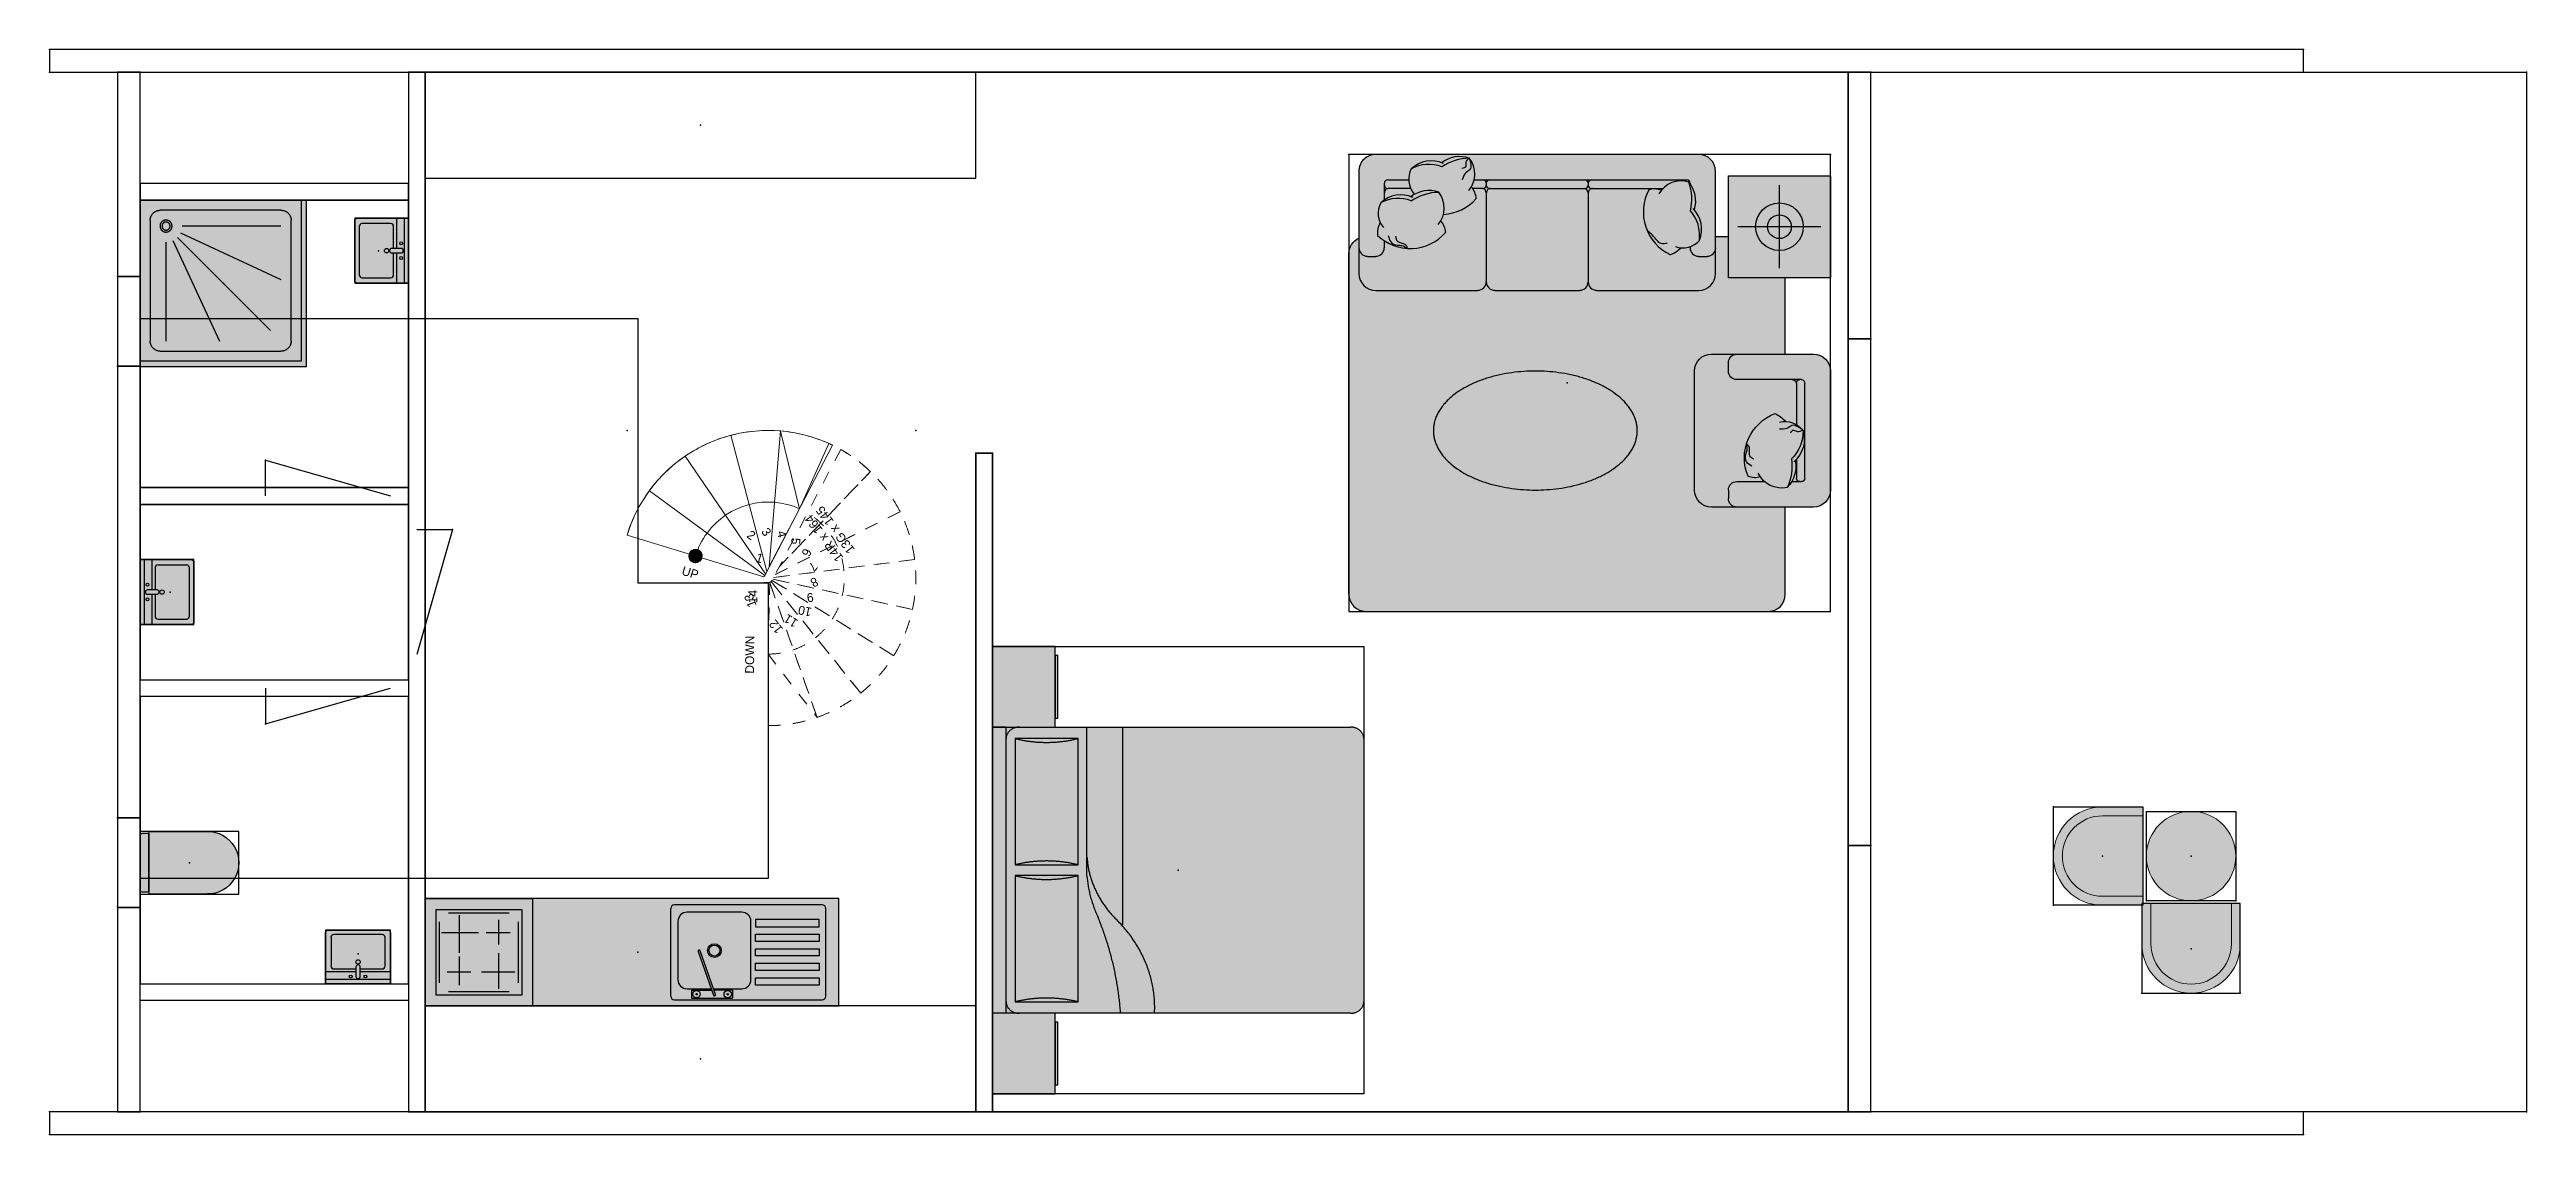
# Model space of a CAD drawing. Header units: millimetres. Extents: x 0 to 13850, y 0 to 6064.
import ezdxf

# ---------------------------------------------------------------- set-up
doc = ezdxf.new("R2010")
doc.units = ezdxf.units.MM
doc.linetypes.add('Dashed Small', pattern=[141.111111, 70.555556, -70.555556])
for name, color, linetype, true_color in [('Doors', 96, 'Continuous', 0x007f00), ('Furniture', 37, 'Continuous', 0x75664f), ('FurnitureRefRec', 254, 'Continuous', 0xd5d5d5), ('New_Structural - Stair & Railing_Pen_No__19', 7, 'Continuous', 0xffffff), ('PT Top Left', 52, 'Continuous', 0xcdcd00), ('PT Top Left Furniture', 211, 'Continuous', 0xff7fff), ('PT Top Right', 96, 'Continuous', 0x007f00), ('PT Top Right Furniture', 200, 'Continuous', 0xbf3fff), ('Rooms$Mezzanine', 6, 'Continuous', 0xff00ff), ('Walls', 1, 'Continuous', 0xff0000)]:
    doc.layers.add(name, color=color, linetype=linetype, true_color=true_color)
for name, color, linetype in [('New_Structural - Stair & Railing', 7, 'Continuous'), ('Rooms$Bath Room', 7, 'Continuous'), ('Rooms$Living Room', 7, 'Continuous'), ('Rooms$Terrace', 7, 'Continuous'), ('Windows', 7, 'Continuous')]:
    doc.layers.add(name, color=color, linetype=linetype)
doc.layers.add('New_Structural - Stair & Railing_Pen_No__11', color=7, linetype='Continuous', lineweight=18)
doc.layers.add('New_Structural - Stair & Railing_Pen_No__71', color=8, linetype='Continuous', lineweight=20, true_color=0x808080)
doc.layers.add('New_Structural - Stair & Railing_Pen_No__91', color=8, linetype='Continuous', lineweight=13, true_color=0x808080)
doc.styles.add('GENERATED_STYLE_1', font='')
doc.styles.get('GENERATED_STYLE_1').set_extended_font_data('Poppins')

# ---------------------------------------------------------------- blocks, each defined once
blk = doc.blocks.new('Douche')
at = {"layer": 'Furniture', "true_color": 0xffffff}
blk.add_hatch(color=7, dxfattribs=at).paths.add_polyline_path([(-465, 465), (-465, -465), (465, -465), (465, 465)], flags=0)
at = {"layer": 'Furniture', "color": 37, "true_color": 0x766750}
for p, q in [((-465, -465), (-465, 435)), ((-465, 435), (435, 435)), ((435, 435), (435, -465)), ((-409, 322), (-409, -353)), ((322, 379), (-353, 379)), ((-321, -231), (-321, 322)), ((-283, -239), (-21, 322)), ((379, -353), (379, 322)), ((-257, -257), (263, 263)), ((-239, -283), (322, -21)), ((-353, -409), (322, -409)), ((-231, -321), (322, -321)), ((-465, -465), (435, -465))]:
    blk.add_line(p, q, dxfattribs=at)
for points in [[(465, 465), (-465, 465)], [(465, -465), (465, 465)]]:
    blk.add_lwpolyline(points, dxfattribs=at)
for points, weights in [([(-409, 322), (-409, 379), (-353, 379)], [1, 0.707106781187, 1]), ([(322, 379), (379, 379), (379, 322)], [1, 0.707106780956, 1]), ([(-353, -409), (-409, -409), (-409, -353)], [1, 0.707106781187, 1]), ([(379, -353), (379, -409), (322, -409)], [1, 0.707106781187, 1])]:
    blk.add_rational_spline(points, weights, degree=2, dxfattribs=at)
for points, knots in [([(-321, -287), (-287, -287), (-287, -321), (-287, -354), (-321, -354), (-354, -354), (-354, -321), (-354, -287), (-321, -287)], [0, 0, 0, 0.0530144, 0.0530144, 0.1060288, 0.1060288, 0.1590431, 0.1590431, 0.2120575, 0.2120575, 0.2120575]), ([(-321, -298), (-298, -298), (-298, -321), (-298, -343), (-321, -343), (-343, -343), (-343, -321), (-343, -298), (-321, -298)], [0, 0, 0, 0.0353429, 0.0353429, 0.0706858, 0.0706858, 0.1060288, 0.1060288, 0.1413717, 0.1413717, 0.1413717])]:
    blk.add_rational_spline(points, [1, 0.707106781187, 1, 0.707106781187, 1, 0.707106781187, 1, 0.707106781187, 1], degree=2, knots=knots, dxfattribs=at)
at = {"layer": 'FurnitureRefRec'}
blk.add_lwpolyline([(-465, -465), (465, -465), (465, 465), (-465, 465)], close=True, dxfattribs=at)
at = {"layer": 'PT Top Left Furniture'}
blk.add_point((-465, -465), dxfattribs=at)
at = {"layer": 'PT Top Right Furniture'}
blk.add_point((-465, 465), dxfattribs=at)
blk = doc.blocks.new('Wastafel')
at = {"layer": 'Furniture', "true_color": 0xffffff}
blk.add_hatch(color=7, dxfattribs=at).paths.add_polyline_path([(135, 182), (135, 182), (136, 182), (136, 182), (137, 182), (137, 182), (138, 182), (139, 182), (139, 181), (140, 181), (140, 181), (141, 181), (141, 180), (142, 180), (142, 180), (143, 180), (143, 179), (143, 179), (144, 179), (144, 178), (145, 178), (145, 178), (145, 177), (146, 177), (146, 176), (147, 176), (147, 175), (147, 175), (147, 175), (148, 174), (148, 174), (148, 173), (149, 173), (149, 172), (149, 172), (149, 171), (149, 170), (149, 170), (150, 169), (150, 169), (150, 168), (150, 168), (150, 167), (150, 167), (150, 166), (150, -166), (150, -167), (150, -167), (150, -168), (150, -168), (150, -169), (150, -169), (149, -170), (149, -170), (149, -171), (149, -172), (149, -172), (149, -173), (148, -173), (148, -174), (148, -174), (147, -175), (147, -175), (147, -175), (147, -176), (146, -176), (146, -177), (145, -177), (145, -178), (145, -178), (144, -178), (144, -179), (143, -179), (143, -179), (143, -180), (142, -180), (142, -180), (141, -180), (141, -181), (140, -181), (140, -181), (139, -181), (139, -182), (138, -182), (137, -182), (137, -182), (136, -182), (136, -182), (135, -182), (135, -182), (-150, -182), (-150, 182)], flags=0)
at = {"layer": 'Furniture', "color": 37, "true_color": 0x766750}
for p, q in [((-56, 12), (-109, 12)), ((-67, 135), (-67, 12)), ((-109, -12), (-56, -12)), ((-67, -12), (-67, -135))]:
    blk.add_line(p, q, dxfattribs=at)
for points in [[(135, -182), (-150, -182), (-150, 182), (135, 182)], [(-126, -182), (-126, 182)], [(-83, 12), (-83, 182)], [(110, 151), (-50, 151)], [(150, 166), (150, -166)], [(126, -135), (126, 135)], [(-83, -182), (-83, -12)], [(-50, -151), (110, -151)]]:
    blk.add_lwpolyline(points, dxfattribs=at)
for centre, radius in [((-109, 41), 8.1), ((-28, 0), 12.2), ((-109, -41), 8.1)]:
    blk.add_circle(centre, radius, dxfattribs=at)
for centre, radius, start, end in [((-51, 135), 16.2, 86.1345, 180), ((109, 135), 16.2, 0, 86.1345), ((-109, 0), 12.2, 90.0009, 269.9991), ((-56, 0), 12.2, 270, 90), ((-51, -135), 16.2, 180, 273.8655), ((109, -135), 16.2, 273.8655, 0)]:
    blk.add_arc(centre, radius, start, end, dxfattribs=at)
at = {"layer": 'Furniture', "color": 37, "true_color": 0x766750, "extrusion": (0, 0, -1)}
for centre, start, end in [((-134, 166), 93.8655, 180), ((-134, -166), 180, 266.1345)]:
    blk.add_arc(centre, 16.2, start, end, dxfattribs=at)
at = {"layer": 'FurnitureRefRec'}
blk.add_lwpolyline([(-150, -182), (150, -182), (150, 182), (-150, 182)], close=True, dxfattribs=at)
at = {"layer": 'PT Top Left Furniture'}
blk.add_point((-150, -182), dxfattribs=at)
at = {"layer": 'PT Top Right Furniture'}
blk.add_point((-150, 182), dxfattribs=at)
blk = doc.blocks.new('Toilet')
at = {"layer": 'Furniture', "true_color": 0xffffff}
for points in [[(228, 165), (228, -165), (228, -165), (228, -166), (228, -166), (228, -166), (228, -167), (228, -167), (228, -167), (227, -168), (227, -168), (227, -168), (227, -169), (227, -169), (227, -169), (227, -170), (227, -170), (226, -170), (226, -170), (226, -171), (226, -171), (226, -171), (225, -172), (225, -172), (225, -172), (225, -172), (224, -173), (224, -173), (224, -173), (224, -173), (223, -173), (223, -174), (223, -174), (222, -174), (222, -174), (222, -174), (221, -174), (221, -174), (221, -175), (221, -175), (220, -175), (220, -175), (220, -175), (219, -175), (219, -175), (218, -175), (218, -175), (218, -175), (-98, -175), (-104, -175), (-110, -175), (-116, -174), (-123, -174), (-129, -173), (-135, -172), (-141, -170), (-146, -169), (-152, -167), (-158, -165), (-164, -163), (-170, -161), (-175, -158), (-181, -156), (-186, -153), (-191, -150), (-196, -147), (-201, -143), (-206, -140), (-211, -136), (-216, -132), (-220, -128), (-225, -124), (-229, -119), (-233, -115), (-237, -110), (-241, -105), (-244, -100), (-248, -95), (-251, -90), (-254, -85), (-257, -79), (-259, -74), (-262, -68), (-264, -63), (-266, -57), (-268, -51), (-270, -45), (-271, -39), (-273, -33), (-274, -27), (-275, -21), (-275, -15), (-276, -9), (-276, -3), (-276, 3), (-276, 9), (-275, 15), (-275, 21), (-274, 27), (-273, 33), (-271, 39), (-270, 45), (-268, 51), (-266, 57), (-264, 63), (-262, 68), (-259, 74), (-257, 79), (-254, 85), (-251, 90), (-248, 95), (-244, 100), (-241, 105), (-237, 110), (-233, 115), (-229, 119), (-225, 124), (-220, 128), (-216, 132), (-211, 136), (-206, 140), (-201, 143), (-196, 147), (-191, 150), (-186, 153), (-181, 156), (-175, 158), (-170, 161), (-164, 163), (-158, 165), (-152, 167), (-146, 169), (-141, 170), (-135, 172), (-129, 173), (-123, 174), (-116, 174), (-110, 175), (-104, 175), (-98, 175), (218, 175), (218, 175), (218, 175), (219, 175), (219, 175), (220, 175), (220, 175), (220, 175), (221, 175), (221, 175), (221, 174), (221, 174), (222, 174), (222, 174), (222, 174), (223, 174), (223, 174), (223, 173), (224, 173), (224, 173), (224, 173), (224, 173), (225, 172), (225, 172), (225, 172), (225, 172), (226, 171), (226, 171), (226, 171), (226, 170), (226, 170), (227, 170), (227, 170), (227, 169), (227, 169), (227, 169), (227, 168), (227, 168), (227, 168), (228, 167), (228, 167), (228, 167), (228, 166), (228, 166), (228, 166), (228, 165)], [(228, 165), (266, 165), (266, 165), (266, 165), (267, 165), (267, 165), (268, 165), (268, 165), (268, 165), (269, 165), (269, 165), (269, 164), (269, 164), (270, 164), (270, 164), (270, 164), (271, 164), (271, 164), (271, 163), (272, 163), (272, 163), (272, 163), (272, 163), (273, 162), (273, 162), (273, 162), (273, 162), (274, 161), (274, 161), (274, 161), (274, 160), (274, 160), (275, 160), (275, 160), (275, 159), (275, 159), (275, 159), (275, 158), (275, 158), (275, 158), (276, 157), (276, 157), (276, 157), (276, 156), (276, 156), (276, 156), (276, 155), (276, 155), (276, -155), (276, -155), (276, -156), (276, -156), (276, -156), (276, -157), (276, -157), (276, -157), (275, -158), (275, -158), (275, -158), (275, -159), (275, -159), (275, -159), (275, -160), (275, -160), (274, -160), (274, -160), (274, -161), (274, -161), (274, -161), (273, -162), (273, -162), (273, -162), (273, -162), (272, -163), (272, -163), (272, -163), (272, -163), (271, -163), (271, -164), (271, -164), (270, -164), (270, -164), (270, -164), (269, -164), (269, -164), (269, -165), (269, -165), (268, -165), (268, -165), (268, -165), (267, -165), (267, -165), (266, -165), (266, -165), (266, -165), (228, -165)]]:
    blk.add_hatch(color=7, dxfattribs=at).paths.add_polyline_path(points, flags=0)
at = {"layer": 'Furniture', "color": 37, "true_color": 0x766750}
for p, q in [((-98, 175), (218, 175)), ((228, 165), (266, 165)), ((228, -165), (228, 165)), ((228, 165), (228, -165)), ((276, 155), (276, -155)), ((218, -175), (-98, -175)), ((266, -165), (228, -165))]:
    blk.add_line(p, q, dxfattribs=at)
at = {"layer": 'Furniture', "color": 37, "true_color": 0x766750, "extrusion": (0, 0, -1)}
for centre, radius, start, end in [((101, 0), 175, 269.1583, 90.8417), ((-218, 165), 10, 90, 180), ((-266, 155), 10, 90, 180), ((-218, -165), 10, 180, 270), ((-266, -155), 10, 180, 270)]:
    blk.add_arc(centre, radius, start, end, dxfattribs=at)
at = {"layer": 'FurnitureRefRec'}
blk.add_lwpolyline([(-276, -175), (276, -175), (276, 175), (-276, 175)], close=True, dxfattribs=at)
at = {"layer": 'PT Top Left Furniture'}
blk.add_point((276, 175), dxfattribs=at)
at = {"layer": 'PT Top Right Furniture'}
blk.add_point((276, -175), dxfattribs=at)
blk = doc.blocks.new('Zithoek')
at = {"layer": 'Furniture', "true_color": 0xffffff}
blk.add_hatch(color=7, dxfattribs=at).paths.add_polyline_path([(1346, -723), (1346, -727), (1345, -730), (1345, -733), (1345, -736), (1344, -740), (1344, -743), (1343, -746), (1342, -749), (1341, -752), (1340, -755), (1339, -758), (1338, -761), (1336, -764), (1335, -767), (1333, -770), (1332, -773), (1330, -776), (1328, -779), (1326, -781), (1324, -784), (1322, -786), (1320, -789), (1317, -791), (1315, -793), (1313, -795), (1310, -797), (1307, -799), (1305, -801), (1302, -803), (1299, -805), (1296, -807), (1294, -808), (1291, -810), (1291, -1182), (1291, -1185), (1290, -1189), (1290, -1192), (1290, -1195), (1289, -1198), (1289, -1201), (1288, -1205), (1287, -1208), (1286, -1211), (1285, -1214), (1284, -1217), (1283, -1220), (1281, -1223), (1280, -1226), (1278, -1229), (1277, -1231), (1275, -1234), (1273, -1237), (1271, -1240), (1269, -1242), (1267, -1245), (1265, -1247), (1263, -1249), (1260, -1252), (1258, -1254), (1256, -1256), (1253, -1258), (1250, -1260), (1248, -1262), (1245, -1263), (1242, -1265), (1239, -1266), (1236, -1268), (1233, -1269), (1230, -1271), (1227, -1272), (1224, -1273), (1221, -1274), (1218, -1274), (1215, -1275), (1212, -1276), (1209, -1276), (1205, -1277), (1202, -1277), (1199, -1277), (1196, -1277), (-609, -1277), (-613, -1277), (-616, -1277), (-619, -1277), (-622, -1276), (-626, -1276), (-629, -1275), (-632, -1274), (-635, -1274), (-638, -1273), (-641, -1272), (-644, -1271), (-647, -1269), (-650, -1268), (-653, -1266), (-656, -1265), (-659, -1263), (-662, -1262), (-664, -1260), (-667, -1258), (-669, -1256), (-672, -1254), (-674, -1252), (-677, -1249), (-679, -1247), (-681, -1245), (-683, -1242), (-685, -1240), (-687, -1237), (-689, -1234), (-691, -1231), (-692, -1229), (-694, -1226), (-695, -1223), (-697, -1220), (-698, -1217), (-699, -1214), (-700, -1211), (-701, -1208), (-702, -1205), (-702, -1201), (-703, -1198), (-704, -1195), (-704, -1192), (-704, -1189), (-704, -1185), (-704, -1182), (-704, -818), (-776, -818), (-776, -1158), (-1346, -1158), (-1346, -588), (-1094, -588), (-1094, -161), (-1251, -161), (-1254, -161), (-1257, -161), (-1261, -160), (-1264, -160), (-1267, -159), (-1270, -159), (-1274, -158), (-1277, -157), (-1280, -156), (-1283, -155), (-1286, -154), (-1289, -153), (-1292, -151), (-1295, -150), (-1298, -148), (-1301, -146), (-1304, -145), (-1307, -143), (-1309, -141), (-1312, -139), (-1314, -136), (-1317, -134), (-1319, -132), (-1321, -129), (-1323, -127), (-1326, -124), (-1328, -122), (-1329, -119), (-1331, -116), (-1333, -113), (-1335, -110), (-1336, -108), (-1337, -105), (-1339, -101), (-1340, -98), (-1341, -95), (-1342, -92), (-1343, -89), (-1344, -86), (-1344, -82), (-1345, -79), (-1345, -76), (-1345, -73), (-1346, -69), (-1346, -66), (-1346, 599), (-1346, 602), (-1345, 606), (-1345, 609), (-1345, 612), (-1344, 615), (-1344, 618), (-1343, 622), (-1342, 625), (-1341, 628), (-1340, 631), (-1339, 634), (-1338, 637), (-1336, 640), (-1335, 643), (-1333, 646), (-1332, 648), (-1330, 651), (-1328, 654), (-1326, 657), (-1324, 659), (-1322, 662), (-1320, 664), (-1318, 666), (-1316, 669), (-1313, 671), (-1311, 673), (-1308, 675), (-1305, 677), (-1303, 679), (-1300, 680), (-1297, 682), (-1294, 683), (-1291, 685), (-1289, 686), (-1286, 688), (-1282, 689), (-1279, 690), (-1276, 691), (-1273, 691), (-1270, 692), (-1267, 693), (-1264, 693), (-1260, 694), (-1257, 694), (-1254, 694), (-1251, 694), (-1094, 694), (-1094, 1182), (-1094, 1185), (-1094, 1189), (-1094, 1192), (-1093, 1195), (-1093, 1198), (-1092, 1201), (-1092, 1205), (-1091, 1208), (-1090, 1211), (-1089, 1214), (-1088, 1217), (-1086, 1220), (-1085, 1223), (-1084, 1226), (-1082, 1229), (-1080, 1231), (-1079, 1234), (-1077, 1237), (-1075, 1240), (-1073, 1242), (-1071, 1245), (-1069, 1247), (-1066, 1249), (-1064, 1252), (-1062, 1254), (-1059, 1256), (-1057, 1258), (-1054, 1260), (-1051, 1262), (-1049, 1263), (-1046, 1265), (-1043, 1266), (-1040, 1268), (-1037, 1269), (-1034, 1271), (-1031, 1272), (-1028, 1273), (-1025, 1274), (-1022, 1274), (-1019, 1275), (-1015, 1276), (-1012, 1276), (-1009, 1277), (-1006, 1277), (-1002, 1277), (-999, 1277), (1251, 1277), (1254, 1277), (1257, 1277), (1260, 1277), (1264, 1276), (1267, 1276), (1270, 1275), (1273, 1274), (1276, 1274), (1279, 1273), (1282, 1272), (1286, 1271), (1289, 1269), (1291, 1268), (1294, 1266), (1297, 1265), (1300, 1263), (1303, 1262), (1305, 1260), (1308, 1258), (1311, 1256), (1313, 1254), (1316, 1252), (1318, 1249), (1320, 1247), (1322, 1245), (1324, 1242), (1326, 1240), (1328, 1237), (1330, 1234), (1332, 1231), (1333, 1229), (1335, 1226), (1336, 1223), (1338, 1220), (1339, 1217), (1340, 1214), (1341, 1211), (1342, 1208), (1343, 1205), (1344, 1201), (1344, 1198), (1345, 1195), (1345, 1192), (1345, 1189), (1346, 1185), (1346, 1182)], flags=0)
at = {"layer": 'Furniture', "color": 37, "true_color": 0x766750}
for p, q in [((-1251, 694), (-681, 694)), ((-1346, -66), (-1346, 599)), ((-776, 599), (-776, 647)), ((-586, 599), (-586, -66)), ((-1203, 533), (-1203, 1)), ((-1175, 552), (-1184, 552)), ((-1130, 552), (-1184, 552)), ((-1156, 515), (-1156, 533)), ((-1156, 427), (-1156, 515)), ((-823, 552), (-977, 552)), ((-1203, 373), (-1203, 1)), ((-1156, 1), (-1156, 234)), ((-1184, -18), (-1175, -18)), ((-1184, -18), (-823, -18)), ((-776, -66), (-776, -113)), ((-681, -161), (-1251, -161)), ((-39, -517), (-609, -517)), ((531, -517), (56, -517)), ((1196, -517), (626, -517)), ((-1346, -1158), (-1346, -588)), ((-1346, -588), (-776, -588)), ((-1061, -641), (-1061, -1106)), ((-776, -588), (-776, -1158)), ((-704, -612), (-704, -1182)), ((8, -1063), (8, -565)), ((578, -1063), (578, -565)), ((1291, -1182), (1291, -612)), ((-704, -818), (-776, -818)), ((-609, -707), (-657, -707)), ((-562, -763), (-562, -755)), ((1148, -755), (1148, -794)), ((1243, -707), (1196, -707)), ((-1293, -873), (-828, -873)), ((-11, -1087), (-410, -1087)), ((8, -1116), (8, -1106)), ((559, -1087), (27, -1087)), ((578, -1116), (578, -1106)), ((597, -1087), (655, -1087)), ((1001, -1087), (1129, -1087)), ((1148, -1023), (1148, -1116)), ((-776, -1158), (-1346, -1158)), ((-562, -1116), (-562, -1113)), ((645, -1135), (-543, -1135)), ((1129, -1135), (1012, -1135)), ((-609, -1277), (1196, -1277))]:
    blk.add_line(p, q, dxfattribs=at)
for points in [[(1251, 1277), (-999, 1277)], [(-1094, 1182), (-1094, 694)], [(1346, 1182), (1346, -723)], [(-1094, -161), (-1094, -588)]]:
    blk.add_lwpolyline(points, dxfattribs=at)
for radius in [133, 66.5]:
    blk.add_circle((-1061, -873), radius, dxfattribs=at)
for centre, radius, start, end in [((-999, 1182), 95, 90, 180), ((1251, 1182), 95, 0, 90), ((-609, -612), 95, 90, 180), ((-39, -565), 47.5, 0, 90), ((56, -565), 47.5, 90, 180), ((531, -565), 47.5, 0, 90), ((626, -565), 47.5, 90, 180), ((1196, -612), 95, 0, 90), ((-657, -755), 47.5, 90, 180), ((-464, -860), 162, 157.0785, 225.2739), ((-405, -824), 210, 172.8047, 220.977), ((-521, -879), 124, 70.3133, 138.4389), ((-609, -755), 47.5, 0, 90), ((-401, -863), 154, 108.0508, 135.766), ((-564, -955), 264, 331.9664, 64.2603), ((1004, -1015), 264, 46.291, 138.5849), ((1196, -755), 47.5, 90, 180), ((1033, -831), 154, 334.7852, 2.5004), ((1243, -755), 47.5, 0, 90), ((-425, -1016), 168, 163.184, 219.2301), ((-293, -1028), 278, 166.1945, 199.8085), ((832, -1205), 264, 93.2942, 138.5849), ((913, -833), 108, 184.1176, 221.7157), ((956, -977), 143, 140.0731, 218.6131), ((1059, -948), 124, 332.1123, 40.2379), ((-511, -986), 143, 251.9381, 330.4781), ((-361, -976), 108, 248.8355, 286.4337), ((-16, -1063), 23.8, 270, 0), ((-11, -1106), 19, 0, 90), ((32, -1063), 23.8, 180, 270), ((27, -1106), 19, 90, 180), ((554, -1063), 23.8, 270, 0), ((559, -1106), 19, 0, 90), ((602, -1063), 23.8, 180, 270), ((597, -1106), 19, 90, 180), ((742, -1023), 108, 184.1176, 221.7157), ((785, -1167), 143, 140.0731, 218.6131), ((841, -787), 278, 270.7427, 304.3568), ((898, -907), 168, 251.3211, 307.3673), ((888, -1139), 124, 332.1123, 40.2379), ((1057, -889), 162, 245.2773, 313.4728), ((1071, -821), 210, 249.5742, 297.7466), ((1124, -1063), 23.8, 270, 0), ((1129, -1106), 19, 0, 90), ((-609, -1182), 95, 180, 270), ((-543, -1116), 19, 180, 270), ((-11, -1116), 19, 270, 0), ((27, -1116), 19, 180, 270), ((559, -1116), 19, 270, 0), ((597, -1116), 19, 180, 270), ((669, -978), 278, 270.7427, 304.3568), ((727, -1097), 168, 251.3211, 307.3673), ((886, -1079), 162, 245.2773, 313.4728), ((900, -1011), 210, 249.5742, 297.7466), ((1129, -1116), 19, 270, 0), ((1196, -1182), 95, 270, 0)]:
    blk.add_arc(centre, radius, start, end, dxfattribs=at)
at = {"layer": 'Furniture', "color": 37, "true_color": 0x766750, "extrusion": (0, 0, -1)}
for centre, radius, start, end in [((1251, 599), 95, 360, 90), ((823, 647), 47.5, 90, 180), ((681, 599), 95, 90, 180), ((985, 467), 168, 348.3474, 44.3936), ((853, 467), 278, 351.3579, 24.972), ((1073, 445), 143, 77.1016, 155.6416), ((823, 599), 47.5, 180, 270), ((1038, 316), 162, 342.2419, 50.4374), ((1184, 533), 19, 360, 90), ((983, 274), 210, 357.9681, 46.1405), ((1175, 533), 19, 90, 180), ((1129, 419), 264, 157.1298, 249.4237), ((925, 422), 108, 73.999, 111.5971), ((1093, 340), 124, 255.4768, 323.6024), ((975, 313), 154, 293.2143, 320.9295), ((1184, 1), 19, 270, 360), ((1175, 1), 19, 180, 270), ((1132, 5), 23.8, 270, 360), ((1251, -66), 95, 270, 360), ((823, -66), 47.5, 90, 180), ((823, -113), 47.5, 180, 270), ((681, -66), 95, 180, 270), ((-1251, -723), 95, 180, 245.1581)]:
    blk.add_arc(centre, radius, start, end, dxfattribs=at)
at = {"layer": 'Furniture', "color": 37, "true_color": 0x766750}
blk.add_rational_spline([(874, 267), (874, -66), (304, -66), (-266, -66), (-266, 267), (-266, 599), (304, 599), (874, 599), (874, 267)], [1, 0.707106781187, 1, 0.707106781187, 1, 0.707106781187, 1, 0.707106781187, 1], degree=2, knots=[0, 0, 0, 1.570796, 1.570796, 3.141593, 3.141593, 4.712389, 4.712389, 6.283185, 6.283185, 6.283185], dxfattribs=at)
for points, knots in [([(-917, 426), (-908, 421), (-893, 413), (-893, 384), (-897, 358), (-882, 346), (-877, 342)], [0, 0, 0, 0, 30.809732, 48.502105, 87.157784, 105.377287, 105.377287, 105.377287, 105.377287]), ([(-907, 466), (-895, 459), (-871, 444), (-869, 404), (-884, 373), (-880, 353), (-877, 342)], [0, 0, 0, 0, 40.693045, 84.295306, 110.685693, 146.343831, 146.343831, 146.343831, 146.343831]), ([(-1190, 263), (-1185, 266), (-1176, 272), (-1157, 275), (-1135, 257), (-1126, 274), (-1122, 281)], [0, 0, 0, 0, 18.679826, 32.574583, 60.178415, 82.503424, 82.503424, 82.503424, 82.503424]), ([(-1190, 263), (-1170, 248), (-1139, 225), (-1101, 260), (-1076, 259), (-1062, 258)], [0, 0, 0, 0, 66.865751, 102.548873, 144.002226, 144.002226, 144.002226, 144.002226]), ([(-433, -780), (-421, -778), (-400, -773), (-373, -798), (-354, -826), (-334, -841), (-325, -848)], [0, 0, 0, 0, 34.961895, 65.058219, 106.592745, 142.250882, 142.250882, 142.250882, 142.250882]), ([(1085, -820), (1084, -809), (1081, -792), (1054, -782), (1028, -777), (1022, -759), (1021, -753)], [0, 0, 0, 0, 30.809732, 48.502105, 87.157784, 105.377287, 105.377287, 105.377287, 105.377287]), ([(1126, -824), (1123, -811), (1118, -783), (1081, -767), (1048, -771), (1030, -759), (1021, -753)], [0, 0, 0, 0, 40.693045, 84.295306, 110.685693, 146.343831, 146.343831, 146.343831, 146.343831]), ([(673, -1256), (666, -1232), (655, -1195), (702, -1172), (709, -1148), (713, -1135)], [0, 0, 0, 0, 66.865751, 102.548873, 144.002226, 144.002226, 144.002226, 144.002226]), ([(673, -1256), (678, -1252), (686, -1246), (696, -1229), (687, -1203), (706, -1201), (714, -1199)], [0, 0, 0, 0, 18.679826, 32.574583, 60.178415, 82.503424, 82.503424, 82.503424, 82.503424])]:
    blk.add_open_spline(points, degree=3, knots=knots, dxfattribs=at)
at = {"layer": 'FurnitureRefRec'}
blk.add_lwpolyline([(-1346, -1277), (1346, -1277), (1346, 1277), (-1346, 1277)], close=True, dxfattribs=at)
at = {"layer": 'PT Top Left Furniture'}
blk.add_point((1346, -1277), dxfattribs=at)
at = {"layer": 'PT Top Right Furniture'}
blk.add_point((-1346, -1277), dxfattribs=at)
blk = doc.blocks.new('Bedopstelling Groot')
at = {"layer": 'Furniture', "true_color": 0xffffff}
for points in [[(-800, 1038), (-800, 688), (-1250, 688), (-1250, 1038)], [(-800, -963), (-800, -964), (-800, -966), (-800, -968), (-800, -970), (-800, -971), (-799, -973), (-799, -975), (-799, -976), (-799, -978), (-798, -980), (-798, -982), (-798, -984), (-797, -985), (-797, -987), (-796, -989), (-795, -991), (-795, -992), (-794, -994), (-794, -996), (-793, -997), (-792, -999), (-791, -1001), (-790, -1002), (-790, -1004), (-789, -1006), (-788, -1007), (-787, -1009), (-786, -1010), (-785, -1012), (-783, -1013), (-782, -1015), (-781, -1016), (-780, -1017), (-779, -1019), (-778, -1020), (-776, -1021), (-775, -1022), (-774, -1024), (-772, -1025), (-771, -1026), (-770, -1027), (-768, -1028), (-767, -1029), (-765, -1030), (-764, -1031), (-762, -1031), (-761, -1032), (-759, -1033), (-758, -1033), (-756, -1034), (-755, -1035), (-753, -1035), (-752, -1036), (-750, -1036), (-749, -1036), (-748, -1037), (-746, -1037), (-745, -1037), (-743, -1038), (-742, -1038), (-740, -1038), (-739, -1038), (-737, -1038), (-736, -1038), (736, -1038), (737, -1038), (739, -1038), (740, -1038), (742, -1038), (743, -1038), (745, -1037), (746, -1037), (748, -1037), (749, -1036), (750, -1036), (752, -1036), (753, -1035), (755, -1035), (756, -1034), (758, -1033), (759, -1033), (761, -1032), (762, -1031), (764, -1031), (765, -1030), (767, -1029), (768, -1028), (770, -1027), (771, -1026), (772, -1025), (774, -1024), (775, -1022), (776, -1021), (778, -1020), (779, -1019), (780, -1017), (781, -1016), (782, -1015), (783, -1013), (785, -1012), (786, -1010), (787, -1009), (788, -1007), (789, -1006), (790, -1004), (790, -1002), (791, -1001), (792, -999), (793, -997), (794, -996), (794, -994), (795, -992), (795, -991), (796, -989), (797, -987), (797, -985), (798, -984), (798, -982), (798, -980), (799, -978), (799, -976), (799, -975), (799, -973), (800, -971), (800, -970), (800, -968), (800, -966), (800, -964), (800, -963), (800, 1038), (-800, 1038), (-800, 962)], [(1250, 1038), (1250, 688), (800, 688), (800, 1038)], [(-850, 688), (-850, 673), (-1200, 673), (-1200, 688)], [(1200, 688), (1200, 673), (850, 673), (850, 688)]]:
    blk.add_hatch(color=7, dxfattribs=at).paths.add_polyline_path(points, flags=0)
at = {"layer": 'Furniture', "color": 37, "true_color": 0x766750}
for p, q in [((-800, 962), (-800, 1038)), ((800, 1038), (-800, 1038)), ((800, 962), (800, 1038)), ((800, 962), (-800, 962)), ((-800, 887), (-800, -963)), ((-736, 912), (-30, 912)), ((-736, 560), (-736, 912)), ((-30, 912), (-30, 560)), ((30, 912), (736, 912)), ((30, 560), (30, 912)), ((736, 912), (736, 560)), ((800, -963), (800, 887)), ((-30, 560), (-736, 560)), ((736, 560), (30, 560)), ((34, 510), (-800, 510)), ((308, 309), (-800, 309)), ((-736, -1038), (736, -1038))]:
    blk.add_line(p, q, dxfattribs=at)
for points in [[(-800, 1038), (-800, 688), (-1250, 688), (-1250, 1038)], [(1250, 1038), (1250, 688), (800, 688), (800, 1038)], [(-850, 688), (-850, 673), (-1200, 673), (-1200, 688)], [(1200, 688), (1200, 673), (850, 673), (850, 688)]]:
    blk.add_lwpolyline(points, close=True, dxfattribs=at)
for points, weights in [([(-800, 887), (-800, 962), (-736, 962)], [1, 0.707106781186, 1]), ([(-736, 912), (-692, 736), (-736, 560)], [1, 0.959999998575, 1]), ([(-30, 560), (-74, 736), (-30, 912)], [1, 0.959999998575, 1]), ([(30, 912), (74, 736), (30, 560)], [1, 0.959999998575, 1]), ([(736, 560), (692, 736), (736, 912)], [1, 0.959999998575, 1]), ([(736, 962), (800, 962), (800, 887)], [1, 0.707106781186, 1]), ([(-73, 510), (133, 497), (287, 334)], [1, 0.942933891278, 1]), ([(34, 510), (154, 500), (265, 447)], [1, 0.988393644073, 1]), ([(800, 322), (525, 341), (265, 447)], [1, 0.990404896115, 1]), ([(800, 132), (510, 118), (287, 334)], [1, 0.933646644704, 1]), ([(-736, -1038), (-800, -1038), (-800, -963)], [1, 0.707106781186, 1]), ([(800, -963), (800, -1038), (736, -1038)], [1, 0.707106781187, 1])]:
    blk.add_rational_spline(points, weights, degree=2, dxfattribs=at)
at = {"layer": 'FurnitureRefRec'}
blk.add_lwpolyline([(-1250, -1038), (1250, -1038), (1250, 1038), (-1250, 1038)], close=True, dxfattribs=at)
at = {"layer": 'PT Top Left Furniture'}
blk.add_point((-1250, 1038), dxfattribs=at)
at = {"layer": 'PT Top Right Furniture'}
blk.add_point((1250, 1038), dxfattribs=at)
blk = doc.blocks.new('Keuken')
at = {"layer": 'Furniture', "true_color": 0xffffff}
blk.add_hatch(color=7, dxfattribs=at).paths.add_polyline_path([(-1112, -300), (1200, -300), (1200, 300), (-1112, 300)], flags=0)
at = {"layer": 'Furniture', "color": 37, "true_color": 0x766750}
for p, q in [((-1032, -170), (-1032, 170)), ((-982, 220), (-642, 220)), ((-921, -3), (-921, 208)), ((-700, 44), (-700, 182)), ((-592, 170), (-592, -170)), ((260, 245), (260, -245)), ((1107, 265), (281, 265)), ((301, 173), (301, -153)), ((658, 224), (352, 224)), ((709, -153), (709, 173)), ((1127, -245), (1127, 245)), ((-815, 109), (-1022, 109)), ((-637, 109), (-771, 109)), ((414, 5), (500, -239)), ((511, -235), (426, 9)), ((-858, -110), (-990, -110)), ((-921, -183), (-921, -24)), ((-611, -110), (-798, -110)), ((-700, -204), (-700, -5)), ((-642, -220), (-982, -220)), ((281, -265), (1107, -265)), ((352, -204), (487, -204)), ((376, -216), (376, -252)), ((380, -211), (490, -211)), ((500, -204), (658, -204)), ((604, -211), (503, -211)), ((608, -252), (608, -216))]:
    blk.add_line(p, q, dxfattribs=at)
for points in [[(-1112, -300), (-1112, 300), (-512, 300), (-512, -300)], [(-1112, -300), (1200, -300), (1200, 300), (-1112, 300)], [(-1052, -240), (-1052, 240), (-572, 240), (-572, -240)], [(735, 143), (1090, 143), (1090, 184), (735, 184)], [(1090, 102), (1090, 61), (735, 61), (735, 102)], [(1090, 20), (1090, -20), (735, -20), (735, 20)], [(1090, -61), (1090, -102), (735, -102), (735, -61)], [(1090, -143), (1090, -184), (735, -184), (735, -143)]]:
    blk.add_lwpolyline(points, close=True, dxfattribs=at)
blk.add_lwpolyline([(380, -257), (492, -257), (604, -257)], dxfattribs=at)
for centre, radius in [((505, 10), 38.2), ((505, 10), 30.6), ((405, -234), 20.4), ((405, -234), 3.81), ((405, -234), 3.81), ((579, -234), 20.4), ((579, -234), 3.81), ((579, -234), 3.81)]:
    blk.add_circle(centre, radius, dxfattribs=at)
for centre, radius, start, end in [((281, 245), 20.4, 90, 180), ((352, 173), 51, 90, 180), ((658, 173), 51, 360, 90), ((1107, 245), 20.4, 360, 90), ((420, 7), 6.12, 19.2979, 199.2979), ((281, -245), 20.4, 180, 270), ((352, -153), 51, 180, 270), ((381, -216), 5.1, 90, 180), ((381, -252), 5.1, 180, 270), ((505, -237), 6.12, 199.2979, 19.2979), ((603, -216), 5.1, 360, 90), ((603, -252), 5.1, 270, 0), ((658, -153), 51, 270, 0), ((1107, -245), 20.4, 270, 0)]:
    blk.add_arc(centre, radius, start, end, dxfattribs=at)
at = {"layer": 'FurnitureRefRec'}
blk.add_lwpolyline([(-1112, -300), (1200, -300), (1200, 300), (-1112, 300)], close=True, dxfattribs=at)
at = {"layer": 'PT Top Left Furniture'}
blk.add_point((1200, -300), dxfattribs=at)
at = {"layer": 'PT Top Right Furniture'}
blk.add_point((-1112, -300), dxfattribs=at)
blk = doc.blocks.new('Coffee Table')
at = {"layer": 'Furniture', "true_color": 0xffffff}
blk.add_hatch(color=7, dxfattribs=at).paths.add_polyline_path([(0, 250), (-9, 250), (-17, 249), (-26, 249), (-34, 248), (-43, 246), (-51, 245), (-60, 243), (-68, 241), (-76, 238), (-85, 235), (-93, 232), (-101, 229), (-108, 225), (-116, 221), (-124, 217), (-131, 213), (-138, 208), (-146, 203), (-152, 198), (-159, 193), (-166, 187), (-172, 181), (-178, 175), (-184, 169), (-190, 163), (-195, 156), (-201, 149), (-206, 142), (-211, 135), (-215, 127), (-219, 120), (-223, 112), (-227, 105), (-231, 97), (-234, 89), (-237, 81), (-239, 72), (-242, 64), (-244, 56), (-246, 47), (-247, 39), (-248, 30), (-249, 22), (-250, 13), (-250, 4), (-250, -4), (-250, -13), (-249, -22), (-248, -30), (-247, -39), (-246, -47), (-244, -56), (-242, -64), (-239, -72), (-237, -81), (-234, -89), (-231, -97), (-227, -105), (-223, -112), (-219, -120), (-215, -127), (-211, -135), (-206, -142), (-201, -149), (-195, -156), (-190, -163), (-184, -169), (-178, -175), (-172, -181), (-166, -187), (-159, -193), (-152, -198), (-146, -203), (-138, -208), (-131, -213), (-124, -217), (-116, -221), (-108, -225), (-101, -229), (-93, -232), (-85, -235), (-76, -238), (-68, -241), (-60, -243), (-51, -245), (-43, -246), (-34, -248), (-26, -249), (-17, -249), (-9, -250), (0, -250), (9, -250), (17, -249), (26, -249), (34, -248), (43, -246), (51, -245), (60, -243), (68, -241), (76, -238), (85, -235), (93, -232), (101, -229), (108, -225), (116, -221), (124, -217), (131, -213), (138, -208), (146, -203), (152, -198), (159, -193), (166, -187), (172, -181), (178, -175), (184, -169), (190, -163), (195, -156), (201, -149), (206, -142), (211, -135), (215, -127), (219, -120), (223, -112), (227, -105), (231, -97), (234, -89), (237, -81), (239, -72), (242, -64), (244, -56), (246, -47), (247, -39), (248, -30), (249, -22), (250, -13), (250, -4), (250, 4), (250, 13), (249, 22), (248, 30), (247, 39), (246, 47), (244, 56), (242, 64), (239, 72), (237, 81), (234, 89), (231, 97), (227, 105), (223, 112), (219, 120), (215, 127), (211, 135), (206, 142), (201, 149), (195, 156), (190, 163), (184, 169), (178, 175), (172, 181), (166, 187), (159, 193), (152, 198), (146, 203), (138, 208), (131, 213), (124, 217), (116, 221), (108, 225), (101, 229), (93, 232), (85, 235), (76, 238), (68, 241), (60, 243), (51, 245), (43, 246), (34, 248), (26, 249), (17, 249), (9, 250)], flags=0)
at = {"layer": 'Furniture', "linetype": 'Continuous', "lineweight": 13}
for start, end in [(90, 270), (270, 90)]:
    blk.add_arc((0, 0), 250, start, end, dxfattribs=at)
at = {"layer": 'FurnitureRefRec'}
blk.add_lwpolyline([(250, -250), (-250, -250), (-250, 250), (250, 250)], close=True, dxfattribs=at)
at = {"layer": 'PT Top Left Furniture'}
blk.add_point((-250, 250), dxfattribs=at)
at = {"layer": 'PT Top Right Furniture'}
blk.add_point((250, 250), dxfattribs=at)
blk = doc.blocks.new('Chair')
at = {"layer": 'Furniture', "true_color": 0xffffff}
blk.add_hatch(color=7, dxfattribs=at).paths.add_polyline_path([(500, 0), (500, 225), (500, 234), (499, 244), (499, 253), (497, 263), (496, 272), (494, 282), (492, 291), (490, 300), (487, 309), (484, 318), (480, 327), (477, 336), (473, 344), (469, 353), (464, 361), (459, 369), (454, 377), (449, 385), (443, 393), (437, 400), (431, 407), (424, 414), (418, 421), (411, 428), (404, 434), (396, 440), (389, 446), (381, 451), (373, 457), (365, 462), (357, 466), (349, 471), (340, 475), (331, 479), (323, 482), (314, 485), (305, 488), (295, 491), (286, 493), (277, 495), (268, 497), (258, 498), (249, 499), (239, 500), (230, 500), (220, 500), (211, 500), (201, 499), (192, 498), (182, 497), (173, 495), (164, 493), (155, 491), (145, 488), (136, 485), (127, 482), (119, 479), (110, 475), (101, 471), (93, 466), (85, 462), (77, 457), (69, 451), (61, 446), (54, 440), (46, 434), (39, 428), (32, 421), (26, 414), (19, 407), (13, 400), (7, 393), (1, 385), (-4, 377), (-9, 369), (-14, 361), (-19, 353), (-23, 344), (-27, 336), (-30, 327), (-34, 318), (-37, 309), (-40, 300), (-42, 291), (-44, 282), (-46, 272), (-47, 263), (-49, 253), (-49, 244), (-50, 234), (-50, 225), (-50, 0)], flags=0)
at = {"layer": 'Furniture', "linetype": 'Continuous', "lineweight": 13}
for p, q in [((0, 225), (0, 0)), ((450, 0), (450, 225)), ((0, 0), (450, 0))]:
    blk.add_line(p, q, dxfattribs=at)
for points in [[(-50, 225), (-50, 0)], [(500, 0), (500, 225)]]:
    blk.add_lwpolyline(points, dxfattribs=at)
for radius in [275, 225]:
    blk.add_arc((225, 225), radius, 0, 180, dxfattribs=at)
at = {"layer": 'FurnitureRefRec'}
blk.add_lwpolyline([(500, 500), (-50, 500), (-50, 0), (500, 0)], close=True, dxfattribs=at)
at = {"layer": 'PT Top Left Furniture'}
blk.add_point((-50, 500), dxfattribs=at)
at = {"layer": 'PT Top Right Furniture'}
blk.add_point((500, 500), dxfattribs=at)
blk = doc.blocks.new('Stair_1_1')
at = {"layer": 'New_Structural - Stair & Railing', "linetype": 'Continuous', "lineweight": 0}
blk.add_hatch(color=7, dxfattribs=at).paths.add_polyline_path([(27449, 2787), (27450, 2787), (27451, 2786), (27453, 2786), (27454, 2786), (27455, 2786), (27457, 2785), (27458, 2785), (27459, 2785), (27460, 2785), (27462, 2785), (27463, 2785), (27464, 2786), (27466, 2786), (27467, 2786), (27468, 2786), (27469, 2787), (27471, 2787), (27472, 2787), (27473, 2788), (27474, 2788), (27475, 2789), (27477, 2789), (27478, 2790), (27479, 2791), (27480, 2791), (27481, 2792), (27482, 2793), (27483, 2793), (27484, 2794), (27485, 2795), (27486, 2796), (27487, 2797), (27488, 2798), (27489, 2799), (27490, 2800), (27490, 2801), (27491, 2802), (27492, 2803), (27492, 2804), (27493, 2805), (27494, 2807), (27494, 2808), (27495, 2809), (27495, 2810), (27496, 2811), (27496, 2813), (27496, 2814), (27497, 2815), (27497, 2816), (27497, 2818), (27497, 2819), (27497, 2820), (27497, 2821), (27497, 2823), (27497, 2824), (27497, 2825), (27497, 2827), (27497, 2828), (27497, 2829), (27497, 2831), (27496, 2832), (27496, 2833), (27496, 2834), (27495, 2835), (27495, 2837), (27494, 2838), (27494, 2839), (27493, 2840), (27492, 2841), (27492, 2842), (27491, 2844), (27490, 2845), (27490, 2846), (27489, 2847), (27488, 2848), (27487, 2849), (27486, 2850), (27485, 2850), (27484, 2851), (27483, 2852), (27482, 2853), (27481, 2854), (27480, 2854), (27479, 2855), (27478, 2856), (27477, 2856), (27476, 2857), (27474, 2857), (27473, 2858), (27472, 2858), (27471, 2859), (27469, 2859), (27468, 2859), (27467, 2860), (27466, 2860), (27464, 2860), (27463, 2860), (27462, 2860), (27461, 2860), (27459, 2860), (27458, 2860), (27457, 2860), (27455, 2860), (27454, 2860), (27453, 2860), (27452, 2859), (27450, 2859), (27449, 2859), (27448, 2858), (27447, 2858), (27445, 2857), (27444, 2857), (27443, 2856), (27442, 2856), (27441, 2855), (27440, 2854), (27439, 2854), (27438, 2853), (27436, 2852), (27435, 2851), (27435, 2850), (27434, 2850), (27433, 2849), (27432, 2848), (27431, 2847), (27430, 2846), (27429, 2845), (27429, 2844), (27428, 2843), (27427, 2841), (27427, 2840), (27426, 2839), (27426, 2838), (27425, 2837), (27425, 2836), (27424, 2834), (27424, 2833), (27423, 2832), (27423, 2831), (27423, 2829), (27423, 2828), (27423, 2827), (27422, 2825), (27422, 2824), (27422, 2823), (27422, 2822), (27422, 2820), (27423, 2819), (27423, 2818), (27423, 2816), (27423, 2815), (27423, 2814), (27424, 2813), (27424, 2811), (27425, 2810), (27425, 2809), (27425, 2808), (27426, 2807), (27427, 2805), (27427, 2804), (27428, 2803), (27429, 2802), (27429, 2801), (27430, 2800), (27431, 2799), (27432, 2798), (27433, 2797), (27434, 2796), (27434, 2795), (27435, 2794), (27436, 2794), (27437, 2793), (27439, 2792), (27440, 2791), (27441, 2791), (27442, 2790), (27443, 2789), (27444, 2789), (27445, 2788), (27447, 2788), (27448, 2787)], flags=0)
at = {"layer": 'New_Structural - Stair & Railing_Pen_No__11', "color": 7, "linetype": 'Continuous', "lineweight": 18}
for p, q in [((27576, 3206), (27344, 2440)), ((27825, 3081), (27352, 2436)), ((27352, 2436), (27825, 3081)), ((28019, 2880), (27360, 2432)), ((27360, 2432), (28019, 2880)), ((28135, 2625), (27373, 2425)), ((27373, 2425), (28135, 2625)), ((28079, 2056), (27348, 2438)), ((27401, 2411), (27724, 2241)), ((28159, 2347), (27401, 2411)), ((27401, 2411), (28159, 2347)), ((27724, 2241), (28159, 2347)), ((28089, 2077), (27724, 2241)), ((27724, 2241), (28089, 2077))]:
    blk.add_line(p, q, dxfattribs=at)
for centre, radius, start, end in [((27337, 2416), 825, 53.6644, 73.1496), ((27337, 2416), 825, 334.0878, 73.1496), ((27337, 2416), 825, 34.1792, 53.6644), ((27460, 2823), 37.5, 73.1496, 253.1496), ((27460, 2823), 37.5, 253.1496, 73.1496), ((27337, 2416), 425, 53.6644, 73.1496), ((27337, 2416), 825, 14.694, 34.1792), ((27337, 2416), 425, 335.7236, 53.6644), ((27337, 2416), 825, 355.2088, 14.694), ((27337, 2416), 25, 62.3513, 73.1496), ((27337, 2416), 25, 62.3513, 73.1496), ((27337, 2416), 825, 335.7236, 355.2088), ((27337, 2416), 825, 334.0878, 335.7236)]:
    blk.add_arc(centre, radius, start, end, dxfattribs=at)
at = {"layer": 'New_Structural - Stair & Railing_Pen_No__91', "color": 8, "linetype": 'Dashed Small', "lineweight": 13, "true_color": 0x808080}
for p, q in [((26912, 2417), (26558, 2143)), ((26558, 2143), (27313, 2408)), ((27313, 2408), (26558, 2143)), ((26694, 1899), (27317, 2400)), ((27317, 2400), (26694, 1899)), ((26903, 1714), (27324, 2395)), ((27324, 2395), (26903, 1714)), ((27313, 2408), (26912, 2417)), ((27162, 1610), (27331, 2391)), ((27331, 2391), (27162, 1610)), ((27312, 2416), (27312, 2441)), ((27312, 2441), (27312, 2416)), ((28055, 2011), (27325, 2394)), ((27335, 2441), (27335, 2441)), ((27441, 1598), (27340, 2386)), ((27340, 2386), (27441, 1598)), ((27708, 1679), (27356, 2378)), ((27356, 2378), (27708, 1679)), ((27932, 1845), (27402, 2354)), ((27402, 2354), (27932, 1845))]:
    blk.add_line(p, q, dxfattribs=at)
for radius, start, end in [(825, 179.8419, 199.3271), (825, 179.8419, 330.6148), (425, 179.8419, 199.3271), (25, 179.8419, 199.3271), (25, 179.8419, 242.3513), (25, 199.3271, 218.8123), (25, 218.8123, 238.2975), (25, 238.2975, 242.3513), (425, 199.3271, 328.979), (825, 199.3271, 218.8123), (825, 316.2384, 330.6148), (825, 218.8123, 238.2975), (825, 296.7532, 316.2384), (825, 238.2975, 257.7828), (825, 277.268, 296.7532), (825, 257.7828, 277.268)]:
    blk.add_arc((27337, 2416), radius, start, end, dxfattribs=at)
at = {"layer": 'PT Top Left Furniture'}
blk.add_point((28162, 3206), dxfattribs=at)
at = {"layer": 'PT Top Right Furniture'}
blk.add_point((28162, 1591), dxfattribs=at)
at = {"layer": 'New_Structural - Stair & Railing_Pen_No__19', "color": 7, "lineweight": 0, "true_color": 0xffffff, "char_height": 50, "attachment_point": 4, "style": 'GENERATED_STYLE_1'}
for s, insert, width, rotation in [('UP', (27380, 2897), 287.5, 253.1496), ('DOWN', (26803, 2520), 529.35, 359.8419), ('13', (27176, 2504), 248.37, 19.3271), ('14', (27196, 2503), 247.83, 359.8419), ('2', (27588, 2526), 170.11, 233.6644), ('12', (27036, 2350), 247.28, 38.8123), ('1', (27454, 2483), 152.17, 253.1496), ('4', (27601, 2344), 170.65, 194.694), ('3', (27610, 2437), 171.2, 214.1792), ('11', (27078, 2258), 229.35, 58.2975), ('10', (27145, 2175), 248.37, 77.7828), ('6', (27497, 2194), 171.2, 155.7236), ('5', (27562, 2261), 172.28, 175.2088), ('9', (27231, 2163), 171.74, 97.268), ('8', (27322, 2142), 171.74, 116.7532), ('7', (27414, 2153), 171.2, 136.2384)]:
    blk.add_mtext(s, dxfattribs=dict(at, insert=insert, width=width, rotation=rotation))
at = {"layer": 'New_Structural - Stair & Railing_Pen_No__71', "color": 8, "lineweight": 20, "true_color": 0x808080, "char_height": 50, "rotation": 36.4958, "style": 'GENERATED_STYLE_1'}
for s, insert, width, attachment_point in [('14R x 164', (27575, 2084), 711.96, 8), ('13G x 145', (27591, 2062), 721.2, 2)]:
    blk.add_mtext(s, dxfattribs=dict(at, insert=insert, width=width, attachment_point=attachment_point))

msp = doc.modelspace()

# ---------------------------------------------------------------- linework, layer by layer
at = {"layer": 'Doors'}
for points in [[(1207, 3569), (1207, 3769), (1907, 3569)], [(2054, 3382), (2254, 3382), (2054, 2682)], [(1207, 2495), (1207, 2295), (1907, 2495)]]:
    msp.add_lwpolyline(points, dxfattribs=at)
at = {"layer": 'Furniture'}
for points in [[(5179, 5937), (2101, 5937), (2101, 5346), (5179, 5346)], [(5179, 718), (2101, 718), (2101, 127), (5179, 127)]]:
    msp.add_lwpolyline(points, close=True, dxfattribs=at)
at = {"layer": 'PT Top Left'}
for p in [(0, 6064), (0, 5937), (380, 5937), (507, 5937), (2007, 5937), (2101, 5937), (3640, 5642), (507, 5316), (2007, 5316), (507, 5222), (2007, 5222), (1840, 4940), (380, 4795), (507, 4795), (972, 4757), (380, 4295), (507, 4295), (1207, 3769), (5179, 3808), (5273, 3808), (507, 3616), (2007, 3616), (507, 3522), (2007, 3522), (2254, 3382), (674, 3032), (507, 2542), (2007, 2542), (507, 2448), (2007, 2448), (1207, 2295), (380, 1769), (507, 1769), (783, 1519), (6311, 1477), (380, 1273), (507, 1269), (1725, 1009), (3290, 1018), (507, 842), (2007, 842), (507, 748), (2007, 748), (3640, 423), (0, 127), (0, 0), (380, 127), (507, 127), (2007, 127), (2101, 127), (5179, 127), (5273, 127)]:
    msp.add_point(p, dxfattribs=at)
at = {"layer": 'PT Top Right'}
for p in [(12604, 6064), (10057, 5937), (10184, 5937), (12604, 5937), (13850, 5937), (10057, 4448), (10184, 4448), (8486, 4201), (10057, 1616), (10184, 1616), (11480, 1556), (11975, 1556), (11975, 1037), (10057, 127), (10184, 127), (12604, 127), (12604, 0), (13850, 127)]:
    msp.add_point(p, dxfattribs=at)
at = {"layer": 'Rooms$Bath Room'}
for points in [[(507, 3616), (2007, 3616), (2007, 5222), (507, 5222)], [(507, 842), (2007, 842), (2007, 2448), (507, 2448)]]:
    msp.add_lwpolyline(points, close=True, dxfattribs=at)
at = {"layer": 'Rooms$Living Room'}
for points in [[(2101, 5937), (2101, 127), (5179, 127), (5179, 3808), (5273, 3808), (5273, 127), (10057, 127), (10057, 5937)], [(507, 2542), (2007, 2542), (2007, 3522), (507, 3522)]]:
    msp.add_lwpolyline(points, close=True, dxfattribs=at)
at = {"layer": 'Rooms$Mezzanine'}
msp.add_lwpolyline([(507, 4561), (3289, 4561), (3289, 3083), (4019, 3084), (4019, 1431), (507, 1431)], close=True, dxfattribs=at)
at = {"layer": 'Rooms$Terrace'}
msp.add_lwpolyline([(10184, 5937), (13850, 5937), (13850, 127), (10184, 127)], close=True, dxfattribs=at)
at = {"layer": 'Walls'}
for points in [[(380, 4795), (507, 4795), (507, 5937), (380, 5937)], [(2007, 127), (2101, 127), (2101, 5937), (2007, 5937)], [(10057, 4448), (10184, 4448), (10184, 5937), (10057, 5937)], [(2007, 5222), (2007, 5316), (507, 5316), (507, 5222)], [(380, 1769), (507, 1769), (507, 4295), (380, 4295)], [(5179, 127), (5273, 127), (5273, 3808), (5179, 3808)], [(2007, 3522), (2007, 3616), (507, 3616), (507, 3522)], [(2007, 2542), (2007, 2448), (507, 2448), (507, 2542)], [(10057, 127), (10184, 127), (10184, 1616), (10057, 1616)], [(380, 127), (507, 127), (507, 1269), (380, 1269)], [(2007, 842), (2007, 748), (507, 748), (507, 842)]]:
    msp.add_lwpolyline(points, close=True, dxfattribs=at)
for points in [[(12604, 6064), (0, 6064)], [(0, 6064), (0, 5937)], [(12604, 5937), (12604, 6064)], [(0, 5937), (12604, 5937)], [(12604, 127), (0, 127)], [(0, 127), (0, 0)], [(0, 0), (12604, 0)], [(12604, 0), (12604, 127)]]:
    msp.add_open_spline(points, degree=1, dxfattribs=at)
at = {"layer": 'Windows'}
for points in [[(380, 4295), (507, 4295), (507, 4795), (380, 4795)], [(10057, 1616), (10184, 1616), (10184, 4448), (10057, 4448)], [(380, 1269), (507, 1269), (507, 1769), (380, 1769)]]:
    msp.add_lwpolyline(points, close=True, dxfattribs=at)

# ---------------------------------------------------------------- block references
at = {"layer": 'Furniture'}
for name, p, rotation in [('Douche', (972, 4757), 270.0000000000002), ('Wastafel', (1857, 4940), 180), ('Toilet', (783, 1519), 180), ('Keuken', (3213, 1018), 359.9999999999998), ('Wastafel', (1725, 992), 90)]:
    msp.add_blockref(name, p, dxfattribs=dict(at, rotation=rotation))
at = {"layer": 'Furniture', "color": 7, "linetype": 'Continuous', "lineweight": 18, "rotation": 90}
msp.add_blockref('Stair_1_1', (6435, -24227), dxfattribs=at)
at = {"layer": 'Furniture'}
msp.add_blockref('Wastafel', (657, 3032), dxfattribs=at)
at = {"layer": 'Furniture', "xscale": -1, "rotation": 89.99999999999997}
msp.add_blockref('Bedopstelling Groot', (6311, 1477), dxfattribs=at)
at = {"layer": 'Furniture', "linetype": 'Continuous', "lineweight": 13, "xscale": -1, "rotation": 90}
msp.add_blockref('Chair', (11705, 1781), dxfattribs=at)
at = {"layer": 'Furniture', "linetype": 'Continuous', "lineweight": 13, "rotation": 180}
for name, p in [('Coffee Table', (11975, 1556)), ('Chair', (12200, 1290))]:
    msp.add_blockref(name, p, dxfattribs=at)
at = {"layer": 'PT Top Left', "rotation": 180}
msp.add_blockref('Zithoek', (8612, 4201), dxfattribs=at)

doc.saveas('drawing.dxf')
